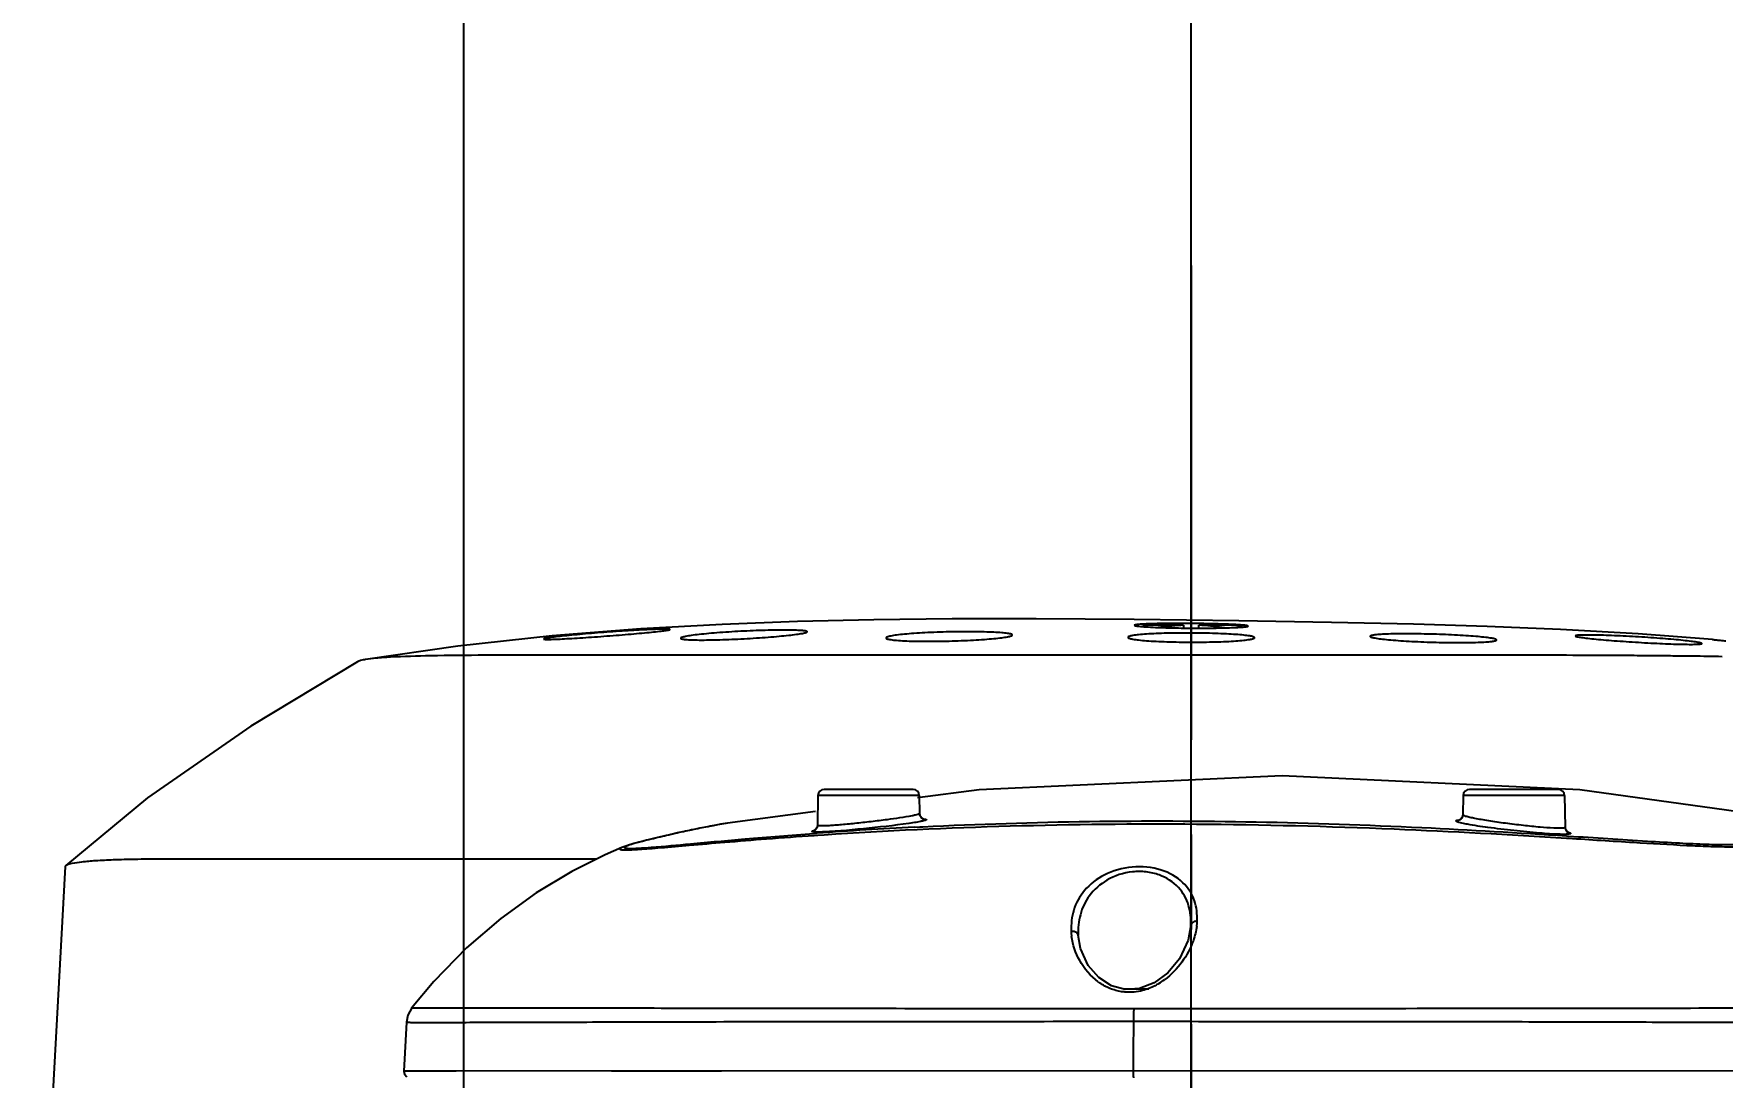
# Model space of a CAD drawing. Header units: millimetres. Extents: x 5828 to 6704, y 123 to 421.
# Drawn here: x 6416.1 to 6422.78, y 213.92 to 218.05 of the extents above; entities that cross this region are included whole.
import ezdxf
from ezdxf import colors
from ezdxf.entities.mleader import LeaderData, LeaderLine
from ezdxf.math import Vec2, Vec3

# ---------------------------------------------------------------- set-up
doc = ezdxf.new("R2010")
doc.units = ezdxf.units.MM
doc.linetypes.add('CENTER', pattern=[0.6, 0.375, -0.075, 0.075, -0.075])
for name, color, linetype in [('中心线', 7, 'Continuous'), ('外形图', 7, 'Continuous'), ('多重引线', 7, 'Continuous'), ('尺寸标注', 7, 'Continuous')]:
    doc.layers.add(name, color=color, linetype=linetype)
doc.styles.add('微软雅黑', font='msyh.ttc', dxfattribs={"height": 1.5})
doc.dimstyles.new('尺寸标注_1_20比例', dxfattribs={"dimtxt": 1.5, "dimasz": 1.25, "dimexe": 0.5, "dimexo": 0.4, "dimgap": 0.5, "dimtad": 1, "dimdec": 1, "dimlfac": 20, "dimdsep": 46, "dimtxsty": '微软雅黑', "dimcen": 0.09, "dimadec": 0, "dimazin": 0, "dimtp": 0.01, "dimtm": 0.01, "dimtfac": 1, "dimtdec": 1, "dimtofl": 0, "dimtmove": 0, "dimatfit": 3, "dimfxl": 1, "dimtolj": 1, "dimarcsym": 0})

# ---------------------------------------------------------------- blocks, each defined once
blk = doc.blocks.new('*D1113')
at = {"layer": 'Defpoints', "color": 0}
for p in [(6420.6767, 219.4485), (6417.8017, 209.8115), (6420.6767, 208.845)]:
    blk.add_point(p, dxfattribs=at)
at = {"layer": '尺寸标注', "color": 0, "lineweight": -2}
for p, q in [((6417.8017, 210.2115), (6417.8017, 219.9485)), ((6420.6767, 209.245), (6420.6767, 219.9485)), ((6416.5517, 219.4485), (6410.0369, 219.4485)), ((6421.9267, 219.4485), (6423.1767, 219.4485))]:
    blk.add_line(p, q, dxfattribs=at)
at = {"layer": '尺寸标注', "color": 0}
for points in [[(6416.5517, 219.2402), (6416.5517, 219.6568), (6417.8017, 219.4485)], [(6421.9267, 219.6568), (6421.9267, 219.2402), (6420.6767, 219.4485)]]:
    blk.add_solid(points, dxfattribs=at)
at = {"layer": '尺寸标注', "color": 0, "insert": (6412.3647, 220.7116), "char_height": 1.5, "attachment_point": 5, "style": '微软雅黑'}
blk.add_mtext('\\A1;57.5', dxfattribs=at)
blk = doc.blocks.new('*D1114')
at = {"layer": 'Defpoints', "color": 0}
for p in [(6417.8017, 209.8115), (6417.8017, 208.5615), (6436.6014, 208.5615)]:
    blk.add_point(p, dxfattribs=at)
at = {"layer": '尺寸标注', "color": 0, "lineweight": -2}
for p, q in [((6436.6014, 211.0615), (6436.6014, 215.7247)), ((6418.2017, 209.8115), (6437.1014, 209.8115)), ((6418.2017, 208.5615), (6437.1014, 208.5615)), ((6436.6014, 207.3115), (6436.6014, 206.0615))]:
    blk.add_line(p, q, dxfattribs=at)
at = {"layer": '尺寸标注', "color": 0}
for points in [[(6436.3931, 211.0615), (6436.8098, 211.0615), (6436.6014, 209.8115)], [(6436.8098, 207.3115), (6436.3931, 207.3115), (6436.6014, 208.5615)]]:
    blk.add_solid(points, dxfattribs=at)
at = {"layer": '尺寸标注', "color": 0, "insert": (6435.3258, 214.1904), "char_height": 1.5, "attachment_point": 5, "rotation": 90, "style": '微软雅黑'}
blk.add_mtext('\\A1;25', dxfattribs=at)

msp = doc.modelspace()

# ---------------------------------------------------------------- linework, layer by layer
at = {"layer": '中心线', "linetype": 'CENTER', "ltscale": 5}
msp.add_line((6420.6767, 217.1329), (6420.6767, 200.557), dxfattribs=at)
at = {"layer": '外形图', "color": 7, "linetype": 'Continuous'}
for p, q in [((6420.6467, 215.7115), (6420.5017, 215.7115)), ((6420.6467, 215.7108), (6420.6467, 215.6997)), ((6420.8517, 215.7115), (6420.7067, 215.7115)), ((6420.7067, 215.6993), (6420.7067, 215.7108)), ((6420.7777, 215.6998), (6420.7777, 215.7042)), ((6421.2313, 215.722), (6420.865, 215.7283)), ((6422.7364, 215.6546), (6422.4429, 215.6763)), ((6418.1778, 215.5927), (6418.1524, 215.5927)), ((6418.3654, 215.5928), (6418.2657, 215.5928)), ((6418.4657, 215.5928), (6418.3654, 215.5928)), ((6418.5528, 215.5928), (6418.4657, 215.5928)), ((6418.5782, 215.5928), (6418.5528, 215.5928)), ((6419.0964, 215.5925), (6418.5782, 215.5928)), ((6419.1208, 215.5925), (6419.0962, 215.5925)), ((6419.5318, 215.5924), (6419.5066, 215.5924)), ((6419.5348, 215.5924), (6419.5318, 215.5924)), ((6419.5874, 215.5924), (6419.5341, 215.5924)), ((6419.5911, 215.5924), (6419.5874, 215.5924)), ((6419.6082, 215.5924), (6419.5911, 215.5924)), ((6419.6378, 215.5924), (6419.6082, 215.5924)), ((6419.7491, 215.5924), (6419.6378, 215.5924)), ((6419.8313, 215.5924), (6419.7491, 215.5924)), ((6419.8525, 215.5924), (6419.8313, 215.5924)), ((6419.8567, 215.5924), (6419.8526, 215.5924)), ((6419.9048, 215.5924), (6419.8567, 215.5924)), ((6419.9075, 215.5924), (6419.9048, 215.5924)), ((6419.932, 215.5924), (6419.9071, 215.5924)), ((6420.6616, 215.5927), (6420.4641, 215.5926)), ((6420.6731, 215.5927), (6420.6616, 215.5927)), ((6420.6767, 215.5927), (6420.6731, 215.5927)), ((6420.7485, 215.5927), (6420.6767, 215.5927)), ((6420.7684, 215.5928), (6420.7485, 215.5927)), ((6420.7778, 215.5928), (6420.7684, 215.5928)), ((6420.7834, 215.5928), (6420.7777, 215.5928)), ((6420.8284, 215.5928), (6420.7835, 215.5928)), ((6420.8518, 215.5928), (6420.8284, 215.5928)), ((6420.8644, 215.5928), (6420.8518, 215.5928)), ((6420.8789, 215.5928), (6420.8644, 215.5928)), ((6420.8893, 215.5928), (6420.8789, 215.5928)), ((6421.4463, 215.5928), (6421.4214, 215.5928)), ((6421.5182, 215.5927), (6421.4463, 215.5928)), ((6421.5763, 215.5927), (6421.5182, 215.5927)), ((6421.6342, 215.5927), (6421.5763, 215.5927)), ((6421.6918, 215.5926), (6421.6342, 215.5927)), ((6421.749, 215.5925), (6421.6918, 215.5926)), ((6421.7589, 215.5925), (6421.749, 215.5925)), ((6421.8216, 215.5925), (6421.7589, 215.5925)), ((6421.8468, 215.5924), (6421.8216, 215.5925)), ((6422.257, 215.5913), (6422.2325, 215.5914)), ((6422.2621, 215.5913), (6422.2569, 215.5913)), ((6422.3541, 215.5908), (6422.339, 215.5909)), ((6422.3741, 215.5907), (6422.3541, 215.5908)), ((6422.494, 215.5898), (6422.4602, 215.5901)), ((6422.5165, 215.5896), (6422.494, 215.5898)), ((6422.5521, 215.5892), (6422.5165, 215.5896)), ((6422.6333, 215.5883), (6422.6265, 215.5883)), ((6422.6584, 215.588), (6422.6333, 215.5883)), ((6419.2013, 215.0369), (6419.1992, 214.9194)), ((6419.6021, 215.0369), (6419.2013, 215.0369)), ((6419.5771, 215.0615), (6419.2263, 215.0615)), ((6419.839, 215.0604), (6419.5952, 215.028)), ((6419.6021, 215.0369), (6419.6034, 214.9665)), ((6421.7513, 215.0369), (6421.75, 214.9614)), ((6422.1521, 215.0369), (6421.7513, 215.0369)), ((6422.1271, 215.0615), (6421.7763, 215.0615)), ((6422.1521, 215.0369), (6422.1543, 214.912)), ((6423.3987, 214.8943), (6422.2122, 215.0599)), ((6419.1919, 214.9745), (6418.8443, 214.9284)), ((6419.1849, 214.8873), (6419.1987, 214.8883)), ((6419.1865, 214.8798), (6419.2005, 214.8807)), ((6419.2005, 214.8807), (6419.2264, 214.8825)), ((6419.5819, 214.9122), (6419.6045, 214.9133)), ((6419.6045, 214.9133), (6419.6158, 214.9139)), ((6422.16, 214.8778), (6422.1678, 214.8772)), ((6418.426, 214.8318), (6418.4259, 214.8317)), ((6422.1598, 214.869), (6422.1676, 214.8686)), ((6416.2266, 214.7562), (6416.2291, 214.7605)), ((6420.23, 214.4854), (6420.23, 214.4852)), ((6420.4158, 214.2704), (6420.3613, 214.2851)), ((6420.5096, 214.2715), (6420.4119, 214.2715)), ((6420.4721, 214.2739), (6420.4158, 214.2704)), ((6417.5953, 214.1966), (6417.5953, 214.1966)), ((6417.5961, 214.1973), (6417.5959, 214.1973)), ((6420.3762, 214.1447), (6420.414, 214.1447)), ((6420.414, 214.1447), (6420.4482, 214.1447)), ((6420.4482, 214.1447), (6420.4891, 214.1447)), ((6420.4891, 214.1447), (6420.5265, 214.1447)), ((6417.5749, 214.1415), (6417.5645, 213.9481)), ((6417.771, 213.9481), (6417.5638, 213.9481)), ((6424.2196, 213.9483), (6417.5645, 213.9481)), ((6418.8202, 213.9481), (6418.3849, 213.9481))]:
    msp.add_line(p, q, dxfattribs=at)
for points in [[(6418.8231, 215.7138), (6418.5016, 215.696), (6418.1504, 215.6685)], [(6420.865, 215.7283), (6420.4506, 215.7335), (6420.0643, 215.7361), (6419.7324, 215.7356), (6419.4229, 215.732), (6419.1212, 215.7249), (6418.8231, 215.7138)], [(6422.4429, 215.6763), (6422.1357, 215.6934), (6421.8457, 215.7055), (6421.5554, 215.7145), (6421.2313, 215.722)], [(6418.1504, 215.6685), (6417.7785, 215.6281), (6417.4137, 215.5751)], [(6417.3813, 215.5662), (6416.9606, 215.3121), (6416.551, 215.0277), (6416.2291, 214.7605)], [(6422.2122, 215.0599), (6421.0365, 215.115), (6419.839, 215.0604)], [(6419.6161, 214.9447), (6419.6192, 214.9444), (6419.6187, 214.9445), (6419.6125, 214.9479), (6419.6047, 214.959), (6419.6034, 214.9665)], [(6421.75, 214.9614), (6421.7485, 214.9537), (6421.7409, 214.9431), (6421.7359, 214.9402)], [(6418.8444, 214.9284), (6418.8166, 214.9235), (6418.7867, 214.918), (6418.7572, 214.9123), (6418.7283, 214.9066), (6418.7, 214.9008), (6418.6727, 214.895), (6418.6464, 214.8892), (6418.621, 214.8834), (6418.596, 214.8777), (6418.5457, 214.8656)], [(6419.1992, 214.9194), (6419.1972, 214.91), (6419.1906, 214.9013), (6419.1874, 214.8992)], [(6422.1614, 214.8945), (6422.1643, 214.8933), (6422.1625, 214.8946), (6422.1566, 214.9022), (6422.1543, 214.912)], [(6418.4259, 214.8317), (6418.3607, 214.8031), (6418.2283, 214.7366), (6418.0878, 214.652), (6417.9478, 214.5512), (6417.8126, 214.4351), (6417.6833, 214.3024), (6417.5956, 214.1967)], [(6418.5457, 214.8656), (6418.5203, 214.8594), (6418.4957, 214.8532), (6418.4734, 214.8472), (6418.4542, 214.8417), (6418.4378, 214.8363), (6418.4259, 214.8317)], [(6416.2266, 214.7562), (6416.1395, 213.163), (6416.1354, 212.9115)], [(6420.3613, 214.2851), (6420.311, 214.3178), (6420.2697, 214.3657), (6420.2392, 214.4319), (6420.23, 214.4854)], [(6420.6754, 214.5241), (6420.6647, 214.4654), (6420.6297, 214.3917), (6420.5838, 214.3364)], [(6420.5838, 214.3364), (6420.5303, 214.2965), (6420.4721, 214.2739)], [(6417.5959, 214.1973), (6417.5805, 214.1688), (6417.5751, 214.1415)], [(6417.5646, 213.9481), (6417.5669, 213.936), (6417.5761, 213.9254)]]:
    msp.add_lwpolyline(points, dxfattribs=at)
for centre, radius, start, end in [((6420.5349, 215.4833), 0.229, 100.9008, 103.6046), ((6420.5532, 214.4272), 1.2895, 92.32201, 92.47392), ((6420.6745, 219.1546), 3.455, 267.85577, 268.88701), ((6420.6232, 211.3207), 4.3969, 90.16811, 90.97457), ((6420.5093, 215.4561), 0.2569, 76.47494, 77.20136), ((6420.5091, 215.4564), 0.2567, 74.96962, 76.41896), ((6420.7004, 214.7759), 0.9366, 96.14988, 97.64954), ((6420.6821, 214.953), 0.7587, 92.66977, 96.20772), ((6420.7016, 220.3579), 4.6587, 268.8416, 269.31932), ((6420.6281, 210.0388), 5.6788, 89.81596, 90.17997), ((6420.707, 220.7819), 5.0828, 269.31472, 270.00095), ((6420.6271, 209.6378), 6.0799, 89.24571, 89.81836), ((6420.6714, 214.9536), 0.7581, 83.79373, 87.33302), ((6420.6297, 209.8012), 5.9165, 88.87908, 89.24967), ((6420.7075, 220.5267), 4.8275, 269.99536, 270.4445), ((6420.7143, 219.7076), 4.0084, 270.43772, 271.32096), ((6420.667, 211.5252), 4.192, 88.09341, 88.92869), ((6420.6528, 214.7743), 0.9382, 82.34913, 83.84746), ((6420.8443, 215.4563), 0.2567, 102.83801, 105.01379), ((6420.7739, 214.2469), 1.4682, 86.77246, 86.93128), ((6420.7969, 216.899), 1.1985, 272.66942, 272.84938), ((6421.7341, 95.7995), 119.7929, 89.76161, 89.946079), ((6422.1822, 178.767), 36.8241, 89.30611, 89.42441), ((6422.3001, 187.8865), 27.7039, 89.01712, 89.25908), ((6419.2263, 215.0365), 0.025, 90, 179), ((6419.5771, 215.0365), 0.025, 1, 90), ((6421.7763, 215.0365), 0.025, 90, 179), ((6422.1271, 215.0365), 0.025, 1, 90), ((6419.6284, 214.967), 0.0251, 205.56686, 224.05171), ((6419.1742, 214.9199), 0.0251, 302.28187, 333.91505), ((6420.5477, 196.2873), 18.6499, 92.96826, 94.14795), ((6422.114, 214.7384), 0.1636, 72.6318, 73.64878), ((6422.1793, 214.9125), 0.025, 228.09829, 235.8369), ((6420.4614, 214.5152), 0.2598, 183.06519, 187.75636), ((6420.4459, 214.5546), 0.2551, 352.15221, 356.84631), ((6420.4464, 214.4878), 0.2322, 233.62887, 235.70977), ((6420.4012, 214.5381), 0.2852, 301.14757, 306.8107)]:
    msp.add_arc(centre, radius, start, end, dxfattribs=at)
for points, knots in [([(6418.617, 215.6939), (6418.617, 215.6943), (6418.6146, 215.6946), (6418.6117, 215.695), (6418.6054, 215.6952), (6418.5973, 215.6953), (6418.5867, 215.6952), (6418.5686, 215.6948), (6418.5414, 215.6938), (6418.5039, 215.692), (6418.4612, 215.6896), (6418.4149, 215.6866), (6418.3668, 215.6832), (6418.3187, 215.6794), (6418.2724, 215.6755), (6418.2298, 215.6715), (6418.1925, 215.6677), (6418.1653, 215.6646), (6418.1473, 215.6622), (6418.1367, 215.6607), (6418.1286, 215.6593), (6418.1224, 215.6582), (6418.1193, 215.6573), (6418.117, 215.6567), (6418.117, 215.6562)], [0, 0, 0, 0, 0.002678, 0.009891, 0.021788, 0.038277, 0.059199, 0.084375, 0.146442, 0.222088, 0.308375, 0.401976, 0.499292, 0.596592, 0.690175, 0.776471, 0.852207, 0.914484, 0.939807, 0.96091, 0.977601, 0.989694, 0.997109, 1, 1, 1, 1]), ([(6418.117, 215.6562), (6418.117, 215.6558), (6418.1193, 215.6552), (6418.1224, 215.6548), (6418.1287, 215.6547), (6418.141, 215.6546), (6418.162, 215.6552), (6418.1927, 215.6566), (6418.2302, 215.6587), (6418.2729, 215.6613), (6418.3192, 215.6645), (6418.3673, 215.6681), (6418.4154, 215.6718), (6418.4616, 215.6757), (6418.5042, 215.6795), (6418.5416, 215.6831), (6418.5687, 215.686), (6418.5868, 215.6881), (6418.5973, 215.6895), (6418.6054, 215.6908), (6418.6117, 215.6918), (6418.6148, 215.6927), (6418.617, 215.6934), (6418.617, 215.6939)], [0, 0, 0, 0, 0.002867, 0.010126, 0.022031, 0.03853, 0.084661, 0.146766, 0.222429, 0.308715, 0.402291, 0.499565, 0.596819, 0.690352, 0.776604, 0.852282, 0.91449, 0.939775, 0.960843, 0.977495, 0.989571, 0.997018, 1, 1, 1, 1]), ([(6419.1589, 215.6847), (6419.1589, 215.6853), (6419.157, 215.6866), (6419.1509, 215.6881), (6419.1369, 215.6898), (6419.1142, 215.6909), (6419.0834, 215.6915), (6419.0459, 215.6914), (6419.0032, 215.6907), (6418.9568, 215.6893), (6418.893, 215.6866), (6418.8304, 215.6828), (6418.7716, 215.678), (6418.7342, 215.6743), (6418.7035, 215.6705), (6418.6809, 215.6669), (6418.6669, 215.6637), (6418.6608, 215.6614), (6418.6589, 215.6598), (6418.6589, 215.6592)], [0, 0, 0, 0, 0.003599, 0.011157, 0.039686, 0.085651, 0.147453, 0.222771, 0.30872, 0.401994, 0.498996, 0.689211, 0.775176, 0.850614, 0.912684, 0.95906, 0.988157, 0.996047, 1, 1, 1, 1]), ([(6418.6589, 215.6592), (6418.6589, 215.6585), (6418.6608, 215.6571), (6418.667, 215.6555), (6418.681, 215.6538), (6418.7037, 215.6526), (6418.7345, 215.6521), (6418.772, 215.6523), (6418.831, 215.6537), (6418.8936, 215.6564), (6418.9574, 215.6602), (6419.0037, 215.6634), (6419.0463, 215.667), (6419.0836, 215.6706), (6419.1143, 215.6742), (6419.1351, 215.6774), (6419.1474, 215.6799), (6419.1535, 215.6815), (6419.1571, 215.6827), (6419.1589, 215.6841), (6419.1589, 215.6847)], [0, 0, 0, 0, 0.003742, 0.011336, 0.0399, 0.085899, 0.147759, 0.223118, 0.30911, 0.499413, 0.596401, 0.68966, 0.775654, 0.851102, 0.913188, 0.959544, 0.976291, 0.988531, 0.99628, 1, 1, 1, 1]), ([(6419.97, 215.6721), (6419.97, 215.6728), (6419.9683, 215.6745), (6419.962, 215.6766), (6419.9481, 215.6791), (6419.9253, 215.6812), (6419.8946, 215.6831), (6419.8572, 215.6843), (6419.7981, 215.6852), (6419.7199, 215.6846), (6419.6416, 215.6819), (6419.5827, 215.6784), (6419.5453, 215.6754), (6419.5146, 215.6721), (6419.4918, 215.6687), (6419.478, 215.6654), (6419.4717, 215.6628), (6419.47, 215.661), (6419.47, 215.6603)], [0, 0, 0, 0, 0.004107, 0.011926, 0.04069, 0.086706, 0.148447, 0.223623, 0.309389, 0.499285, 0.689182, 0.774986, 0.850248, 0.912155, 0.958418, 0.987548, 0.995609, 1, 1, 1, 1]), ([(6420.9267, 215.6611), (6420.9267, 215.6618), (6420.925, 215.6635), (6420.9188, 215.6661), (6420.9048, 215.669), (6420.8821, 215.6717), (6420.8513, 215.6743), (6420.814, 215.6765), (6420.755, 215.6789), (6420.6767, 215.6802), (6420.5984, 215.6796), (6420.5395, 215.6777), (6420.5021, 215.6757), (6420.4713, 215.6733), (6420.4486, 215.6706), (6420.4347, 215.6677), (6420.4284, 215.6652), (6420.4267, 215.6635), (6420.4267, 215.6628)], [0, 0, 0, 0, 0.004273, 0.01226, 0.041231, 0.087359, 0.149185, 0.224402, 0.310177, 0.500036, 0.6899, 0.775666, 0.850861, 0.912655, 0.958763, 0.987708, 0.995683, 1, 1, 1, 1]), ([(6420.4636, 215.7133), (6420.4607, 215.7129), (6420.4567, 215.7124), (6420.453, 215.7114), (6420.4517, 215.7107), (6420.4517, 215.7103)], [0, 0, 0, 0, 0.723883, 0.91414, 1, 1, 1, 1]), ([(6420.4517, 215.7103), (6420.4517, 215.71), (6420.4529, 215.7093), (6420.4564, 215.7083), (6420.4601, 215.7077), (6420.4629, 215.7074)], [0, 0, 0, 0, 0.087183, 0.27759, 1, 1, 1, 1]), ([(6420.4629, 215.7074), (6420.465, 215.7071), (6420.4758, 215.7058), (6420.4867, 215.705), (6420.4955, 215.7044)], [0, 0, 0, 0, 0.191871, 1, 1, 1, 1]), ([(6420.4975, 215.7155), (6420.4941, 215.7154), (6420.4828, 215.7148), (6420.4715, 215.7141), (6420.4636, 215.7133)], [0, 0, 0, 0, 0.305738, 1, 1, 1, 1]), ([(6420.4955, 215.7044), (6420.4991, 215.7042), (6420.5157, 215.7032), (6420.5323, 215.7024), (6420.5452, 215.7019)], [0, 0, 0, 0, 0.220387, 1, 1, 1, 1]), ([(6420.5484, 215.717), (6420.5441, 215.7169), (6420.5283, 215.7166), (6420.5124, 215.7161), (6420.501, 215.7157)], [0, 0, 0, 0, 0.274659, 1, 1, 1, 1]), ([(6420.8525, 215.7129), (6420.8491, 215.7131), (6420.8337, 215.7139), (6420.8184, 215.7145), (6420.8065, 215.7149)], [0, 0, 0, 0, 0.224575, 1, 1, 1, 1]), ([(6420.8067, 215.7003), (6420.8109, 215.7004), (6420.8263, 215.7008), (6420.8416, 215.7013), (6420.8527, 215.7018)], [0, 0, 0, 0, 0.274325, 1, 1, 1, 1]), ([(6420.8565, 215.702), (6420.8588, 215.7021), (6420.867, 215.7026), (6420.8752, 215.7031), (6420.8811, 215.7036)], [0, 0, 0, 0, 0.28302, 1, 1, 1, 1]), ([(6420.8816, 215.711), (6420.8798, 215.7111), (6420.8715, 215.7118), (6420.8631, 215.7124), (6420.8566, 215.7127)], [0, 0, 0, 0, 0.215371, 1, 1, 1, 1]), ([(6420.8811, 215.7036), (6420.8819, 215.7036), (6420.8848, 215.7039), (6420.8878, 215.7042), (6420.8899, 215.7044)], [0, 0, 0, 0, 0.274682, 1, 1, 1, 1]), ([(6420.89, 215.7101), (6420.8894, 215.7102), (6420.8866, 215.7105), (6420.8838, 215.7108), (6420.8816, 215.711)], [0, 0, 0, 0, 0.22579, 1, 1, 1, 1]), ([(6420.8899, 215.7044), (6420.8929, 215.7047), (6420.8968, 215.7052), (6420.9004, 215.7061), (6420.9017, 215.7067), (6420.9017, 215.7071)], [0, 0, 0, 0, 0.726825, 0.916537, 1, 1, 1, 1]), ([(6420.9017, 215.7071), (6420.9017, 215.7074), (6420.9005, 215.7081), (6420.8969, 215.7091), (6420.893, 215.7097), (6420.89, 215.7101)], [0, 0, 0, 0, 0.085141, 0.275737, 1, 1, 1, 1]), ([(6419.47, 215.6603), (6419.47, 215.6596), (6419.4717, 215.6579), (6419.478, 215.6556), (6419.4919, 215.6529), (6419.5147, 215.6506), (6419.5454, 215.6487), (6419.5829, 215.6474), (6419.6419, 215.6467), (6419.7202, 215.6477), (6419.7984, 215.6508), (6419.8573, 215.6545), (6419.8947, 215.6576), (6419.9254, 215.6609), (6419.9481, 215.6643), (6419.962, 215.6674), (6419.9683, 215.6698), (6419.97, 215.6714), (6419.97, 215.6721)], [0, 0, 0, 0, 0.004267, 0.012147, 0.040974, 0.087036, 0.148813, 0.224012, 0.309816, 0.499749, 0.689643, 0.775452, 0.850707, 0.912615, 0.958874, 0.987903, 0.995832, 1, 1, 1, 1]), ([(6420.4267, 215.6628), (6420.4267, 215.6621), (6420.4284, 215.6604), (6420.4347, 215.658), (6420.4486, 215.655), (6420.4713, 215.652), (6420.502, 215.6492), (6420.5394, 215.6469), (6420.5984, 215.6445), (6420.6767, 215.6433), (6420.7549, 215.6442), (6420.8139, 215.6463), (6420.8513, 215.6484), (6420.8821, 215.651), (6420.9048, 215.6538), (6420.9187, 215.6566), (6420.925, 215.6588), (6420.9267, 215.6604), (6420.9267, 215.6611)], [0, 0, 0, 0, 0.004264, 0.012191, 0.041148, 0.087325, 0.149172, 0.224398, 0.310202, 0.500131, 0.690068, 0.775883, 0.85112, 0.912974, 0.959147, 0.988025, 0.995864, 1, 1, 1, 1]), ([(6421.8834, 215.6524), (6421.8834, 215.653), (6421.8816, 215.6546), (6421.8755, 215.6568), (6421.8615, 215.6598), (6421.8388, 215.6628), (6421.8081, 215.666), (6421.7707, 215.6689), (6421.7118, 215.6724), (6421.6336, 215.6755), (6421.5553, 215.6768), (6421.4963, 215.6767), (6421.4589, 215.6759), (6421.4281, 215.6746), (6421.4054, 215.6729), (6421.3914, 215.6707), (6421.3852, 215.6688), (6421.3834, 215.6673), (6421.3834, 215.6666)], [0, 0, 0, 0, 0.00398, 0.011842, 0.040819, 0.087078, 0.149051, 0.224416, 0.310361, 0.500543, 0.690696, 0.776585, 0.85186, 0.913676, 0.959701, 0.988391, 0.99612, 1, 1, 1, 1]), ([(6421.3834, 215.6666), (6421.3834, 215.666), (6421.3852, 215.6645), (6421.3914, 215.6624), (6421.4054, 215.6595), (6421.428, 215.6563), (6421.4587, 215.653), (6421.4961, 215.65), (6421.5387, 215.6473), (6421.585, 215.6451), (6421.6488, 215.6428), (6421.7115, 215.6417), (6421.7705, 215.642), (6421.8079, 215.6429), (6421.8387, 215.6444), (6421.8614, 215.6462), (6421.8754, 215.6484), (6421.8816, 215.6503), (6421.8834, 215.6517), (6421.8834, 215.6524)], [0, 0, 0, 0, 0.0039, 0.011693, 0.040633, 0.086912, 0.148887, 0.224239, 0.310165, 0.403387, 0.500348, 0.690587, 0.776541, 0.851864, 0.913719, 0.959783, 0.988469, 0.996153, 1, 1, 1, 1]), ([(6422.6945, 215.6383), (6422.6945, 215.6389), (6422.6924, 215.6399), (6422.6891, 215.6409), (6422.6829, 215.6423), (6422.6706, 215.6444), (6422.6497, 215.6473), (6422.6191, 215.6507), (6422.5818, 215.6543), (6422.5391, 215.6579), (6422.4929, 215.6613), (6422.4448, 215.6644), (6422.3966, 215.6671), (6422.3503, 215.6692), (6422.3075, 215.6708), (6422.2701, 215.6717), (6422.2394, 215.672), (6422.2184, 215.6717), (6422.2061, 215.671), (6422.1999, 215.6703), (6422.1966, 215.6698), (6422.1945, 215.6689), (6422.1945, 215.6684)], [0, 0, 0, 0, 0.003248, 0.010815, 0.022975, 0.039681, 0.086054, 0.148235, 0.223852, 0.31002, 0.403478, 0.500678, 0.597912, 0.69142, 0.777593, 0.853113, 0.91507, 0.96111, 0.977611, 0.989556, 0.996911, 1, 1, 1, 1]), ([(6422.1945, 215.6684), (6422.1945, 215.6678), (6422.1966, 215.6668), (6422.1999, 215.6658), (6422.206, 215.6645), (6422.2183, 215.6624), (6422.2392, 215.6596), (6422.2698, 215.6563), (6422.3072, 215.6528), (6422.3498, 215.6494), (6422.396, 215.6461), (6422.4441, 215.643), (6422.4923, 215.6403), (6422.5386, 215.6381), (6422.5814, 215.6364), (6422.6189, 215.6354), (6422.6496, 215.635), (6422.6705, 215.6352), (6422.6829, 215.6358), (6422.6891, 215.6364), (6422.6923, 215.637), (6422.6945, 215.6378), (6422.6945, 215.6383)], [0, 0, 0, 0, 0.003265, 0.010834, 0.022982, 0.039678, 0.086016, 0.148159, 0.223727, 0.309877, 0.403327, 0.500518, 0.597738, 0.691256, 0.777477, 0.853046, 0.915075, 0.961143, 0.977652, 0.989587, 0.99693, 1, 1, 1, 1]), ([(6422.7364, 215.6546), (6422.7364, 215.6543), (6422.7382, 215.6545), (6422.7402, 215.6537), (6422.7449, 215.6535), (6422.7507, 215.6527), (6422.7584, 215.6519), (6422.7717, 215.6506), (6422.7825, 215.6495), (6422.7901, 215.6487)], [0, 0, 0, 0, 0.016698, 0.065497, 0.146088, 0.258033, 0.400518, 0.572518, 1, 1, 1, 1]), ([(6417.4137, 215.5751), (6417.407, 215.574), (6417.396, 215.5719), (6417.3852, 215.5684), (6417.3813, 215.5662)], [0, 0, 0, 0, 0.606189, 1, 1, 1, 1]), ([(6418.1524, 215.5927), (6418.0633, 215.5926), (6417.9027, 215.5924), (6417.6893, 215.5904), (6417.546, 215.5867), (6417.4604, 215.581), (6417.4275, 215.5774), (6417.4137, 215.5751)], [0, 0, 0, 0, 0.361303, 0.651804, 0.866128, 0.943189, 1, 1, 1, 1]), ([(6418.2657, 215.5928), (6418.2582, 215.5928), (6418.2289, 215.5928), (6418.1996, 215.5928), (6418.1778, 215.5927)], [0, 0, 0, 0, 0.254171, 1, 1, 1, 1]), ([(6419.5066, 215.5924), (6419.4738, 215.5924), (6419.3452, 215.5924), (6419.2166, 215.5925), (6419.1208, 215.5925)], [0, 0, 0, 0, 0.25529, 1, 1, 1, 1]), ([(6420.4641, 215.5926), (6420.4194, 215.5926), (6420.242, 215.5925), (6420.0646, 215.5924), (6419.932, 215.5924)], [0, 0, 0, 0, 0.25208, 1, 1, 1, 1]), ([(6421.4214, 215.5928), (6421.3775, 215.5928), (6421.2002, 215.5929), (6421.0228, 215.5928), (6420.8893, 215.5928)], [0, 0, 0, 0, 0.247587, 1, 1, 1, 1]), ([(6419.5732, 214.957), (6419.5406, 214.9505), (6419.4865, 214.9431), (6419.4108, 214.9336), (6419.3484, 214.9268), (6419.2986, 214.922), (6419.2633, 214.9191), (6419.2415, 214.9177), (6419.2244, 214.9169), (6419.2109, 214.9169), (6419.2042, 214.9173), (6419.1992, 214.9184), (6419.1992, 214.9194)], [0, 0, 0, 0, 0.264662, 0.434604, 0.607099, 0.764392, 0.832114, 0.890093, 0.936793, 0.971004, 0.991958, 1, 1, 1, 1]), ([(6419.6034, 214.9665), (6419.6034, 214.9656), (6419.6001, 214.9638), (6419.5948, 214.962), (6419.585, 214.9595), (6419.5776, 214.9579), (6419.5732, 214.957)], [0, 0, 0, 0, 0.083879, 0.276911, 0.583752, 1, 1, 1, 1]), ([(6419.6191, 214.9448), (6419.622, 214.9446), (6419.625, 214.9443), (6419.6305, 214.9431), (6419.6305, 214.942)], [0, 0, 0, 0, 0.720466, 1, 1, 1, 1]), ([(6421.75, 214.9614), (6421.7499, 214.9551), (6421.7442, 214.9413), (6421.7297, 214.9364), (6421.7227, 214.937)], [0, 0, 0, 0, 0.474153, 1, 1, 1, 1]), ([(6422.1435, 214.9085), (6422.1321, 214.9075), (6422.1027, 214.9085), (6422.0513, 214.9121), (6421.9878, 214.9187), (6421.92, 214.9271), (6421.8646, 214.935), (6421.8244, 214.9416), (6421.7994, 214.9462), (6421.7793, 214.9504), (6421.7637, 214.9543), (6421.7553, 214.9572), (6421.7499, 214.96), (6421.75, 214.9614)], [0, 0, 0, 0, 0.086062, 0.220835, 0.387661, 0.566039, 0.73445, 0.808517, 0.872774, 0.925289, 0.964474, 0.989292, 1, 1, 1, 1]), ([(6418.4258, 214.8317), (6418.4242, 214.831), (6418.4216, 214.8298), (6418.4188, 214.8282), (6418.4171, 214.826), (6418.419, 214.8242), (6418.4221, 214.8236), (6418.427, 214.8228), (6418.4338, 214.8225), (6418.4468, 214.8223), (6418.4678, 214.8231), (6418.4986, 214.8249), (6418.537, 214.8277), (6418.6026, 214.8331), (6418.702, 214.8417), (6418.8412, 214.8536), (6419.0057, 214.8669), (6419.1237, 214.8755), (6419.1865, 214.8798)], [0, 0, 0, 0, 0.00658, 0.010859, 0.01318, 0.015314, 0.019305, 0.025602, 0.03431, 0.045471, 0.07518, 0.11474, 0.163999, 0.222664, 0.367195, 0.5466, 0.758505, 1, 1, 1, 1]), ([(6418.8444, 214.9284), (6418.8239, 214.9248), (6418.7819, 214.9172), (6418.7182, 214.9047), (6418.6527, 214.8907), (6418.5851, 214.8751), (6418.5193, 214.859), (6418.4714, 214.8471), (6418.445, 214.8377), (6418.4387, 214.8344), (6418.4361, 214.832), (6418.4382, 214.8296), (6418.442, 214.8292), (6418.448, 214.8283), (6418.4529, 214.8283), (6418.4557, 214.8282)], [0, 0, 0, 0, 0.141703, 0.290884, 0.442772, 0.597653, 0.76473, 0.90257, 0.939153, 0.94923, 0.954546, 0.958706, 0.96706, 0.980741, 1, 1, 1, 1]), ([(6418.4557, 214.8282), (6418.4673, 214.8281), (6418.4964, 214.8295), (6418.5769, 214.8353), (6418.7178, 214.8484), (6418.9317, 214.8676), (6419.0943, 214.8807), (6419.1849, 214.8873)], [0, 0, 0, 0, 0.047606, 0.119253, 0.331067, 0.627864, 1, 1, 1, 1]), ([(6419.1773, 214.895), (6419.1773, 214.8962), (6419.1825, 214.898), (6419.1856, 214.8992), (6419.1884, 214.8999)], [0, 0, 0, 0, 0.288332, 1, 1, 1, 1]), ([(6419.224, 214.8934), (6419.2173, 214.8931), (6419.206, 214.8926), (6419.1905, 214.8925), (6419.1831, 214.8931), (6419.1773, 214.8939), (6419.1773, 214.895)], [0, 0, 0, 0, 0.425836, 0.737902, 0.928641, 1, 1, 1, 1]), ([(6419.5834, 214.9304), (6419.5239, 214.9208), (6419.4041, 214.9081), (6419.2842, 214.8963), (6419.224, 214.8934)], [0, 0, 0, 0, 0.500073, 1, 1, 1, 1]), ([(6419.2264, 214.8825), (6419.716, 214.9149), (6420.4677, 214.9353), (6421.4459, 214.9101), (6421.9329, 214.8832), (6422.1598, 214.869)], [0, 0, 0, 0, 0.50149, 0.767651, 1, 1, 1, 1]), ([(6419.6113, 214.9354), (6419.6093, 214.935), (6419.6, 214.9331), (6419.5907, 214.9316), (6419.5834, 214.9304)], [0, 0, 0, 0, 0.212274, 1, 1, 1, 1]), ([(6419.6305, 214.942), (6419.6305, 214.9414), (6419.6285, 214.9401), (6419.6225, 214.9379), (6419.6161, 214.9364), (6419.6113, 214.9354)], [0, 0, 0, 0, 0.088806, 0.281026, 1, 1, 1, 1]), ([(6419.6158, 214.9139), (6420.0546, 214.9357), (6420.7131, 214.9444), (6421.5612, 214.9146), (6421.9696, 214.8901), (6422.16, 214.8778)], [0, 0, 0, 0, 0.517806, 0.775206, 1, 1, 1, 1]), ([(6421.7227, 214.937), (6421.7228, 214.9384), (6421.7292, 214.9401), (6421.733, 214.9405), (6421.7365, 214.9408)], [0, 0, 0, 0, 0.286014, 1, 1, 1, 1]), ([(6421.7348, 214.931), (6421.7317, 214.9319), (6421.7281, 214.9332), (6421.7227, 214.9356), (6421.7227, 214.937)], [0, 0, 0, 0, 0.701974, 1, 1, 1, 1]), ([(6421.7688, 214.9235), (6421.7653, 214.9242), (6421.7539, 214.9264), (6421.7426, 214.9288), (6421.7348, 214.931)], [0, 0, 0, 0, 0.303924, 1, 1, 1, 1]), ([(6422.1332, 214.8839), (6422.1066, 214.8846), (6422.046, 214.8889), (6421.9514, 214.8982), (6421.8565, 214.9097), (6421.7956, 214.9186), (6421.7688, 214.9235)], [0, 0, 0, 0, 0.21781, 0.496803, 0.777213, 1, 1, 1, 1]), ([(6422.1762, 214.8877), (6422.1762, 214.8865), (6422.1712, 214.8847), (6422.1639, 214.8841), (6422.1498, 214.8835), (6422.1393, 214.8837), (6422.1332, 214.8839)], [0, 0, 0, 0, 0.078535, 0.268876, 0.578064, 1, 1, 1, 1]), ([(6422.1543, 214.912), (6422.1543, 214.9108), (6422.1495, 214.9088), (6422.1463, 214.9087), (6422.1435, 214.9085)], [0, 0, 0, 0, 0.296199, 1, 1, 1, 1]), ([(6422.1673, 214.893), (6422.1696, 214.8922), (6422.1725, 214.8911), (6422.1762, 214.8888), (6422.1762, 214.8877)], [0, 0, 0, 0, 0.686681, 1, 1, 1, 1]), ([(6422.1676, 214.8686), (6422.2535, 214.8632), (6422.4095, 214.8532), (6422.5941, 214.8421), (6422.717, 214.8367), (6422.789, 214.8347), (6422.8471, 214.8346), (6422.8914, 214.8362), (6422.9242, 214.8407), (6422.9584, 214.8487), (6422.9985, 214.8543), (6423.0448, 214.8617), (6423.1019, 214.8705), (6423.1677, 214.8764), (6423.2572, 214.8839), (6423.3197, 214.8851), (6423.3582, 214.884)], [0, 0, 0, 0, 0.215976, 0.392528, 0.464434, 0.524841, 0.573427, 0.610204, 0.636054, 0.656549, 0.69841, 0.737575, 0.774299, 0.843345, 0.903327, 1, 1, 1, 1]), ([(6422.1678, 214.8772), (6422.2717, 214.8705), (6422.4179, 214.8605), (6422.5997, 214.8498), (6422.7058, 214.8448), (6422.7902, 214.843), (6422.8524, 214.8435), (6422.896, 214.8493), (6422.9382, 214.8597), (6422.9861, 214.8672), (6423.0571, 214.8802), (6423.1368, 214.8897), (6423.222, 214.8978), (6423.2928, 214.9008), (6423.3502, 214.9002), (6423.384, 214.8971), (6423.3987, 214.8944)], [0, 0, 0, 0, 0.252609, 0.355769, 0.441867, 0.5104, 0.560574, 0.59255, 0.617019, 0.665901, 0.710197, 0.792013, 0.860588, 0.91789, 0.963781, 1, 1, 1, 1]), ([(6416.2326, 214.7629), (6416.2393, 214.7667), (6416.2597, 214.7713), (6416.2976, 214.7766), (6416.3518, 214.7809), (6416.4214, 214.7843), (6416.5064, 214.7864), (6416.6493, 214.7879), (6416.8634, 214.7875), (6417.1611, 214.7866), (6417.5095, 214.7865), (6417.9036, 214.7866), (6418.181, 214.7867), (6418.3263, 214.7867)], [0, 0, 0, 0, 0.01097, 0.029313, 0.055191, 0.088522, 0.129139, 0.176885, 0.293099, 0.43576, 0.602977, 0.791983, 1, 1, 1, 1]), ([(6420.7007, 214.5405), (6420.7006, 214.5678), (6420.696, 214.6245), (6420.6453, 214.7017), (6420.555, 214.7516), (6420.4427, 214.7616), (6420.3342, 214.7314), (6420.2524, 214.6686), (6420.2068, 214.5875), (6420.2015, 214.5293), (6420.202, 214.5014)], [0, 0, 0, 0, 0.106763, 0.217007, 0.345851, 0.497182, 0.646863, 0.776394, 0.890517, 1, 1, 1, 1]), ([(6420.6754, 214.5239), (6420.6768, 214.5504), (6420.6716, 214.6048), (6420.6295, 214.6807), (6420.5635, 214.7226), (6420.4984, 214.7374), (6420.4268, 214.7376), (6420.3439, 214.7111), (6420.2716, 214.6472), (6420.2339, 214.568), (6420.2286, 214.5123), (6420.23, 214.4852)], [0, 0, 0, 0, 0.110126, 0.221777, 0.348563, 0.421229, 0.497473, 0.643825, 0.771685, 0.887262, 1, 1, 1, 1]), ([(6420.202, 214.5013), (6420.2076, 214.502), (6420.2194, 214.5012), (6420.2296, 214.4912), (6420.23, 214.4854)], [0, 0, 0, 0, 0.490622, 1, 1, 1, 1]), ([(6420.3087, 214.3009), (6420.2789, 214.3228), (6420.2315, 214.3785), (6420.2086, 214.4469), (6420.204, 214.4802)], [0, 0, 0, 0, 0.524507, 1, 1, 1, 1]), ([(6420.6987, 214.5197), (6420.6961, 214.5009), (6420.6759, 214.4203), (6420.6232, 214.348), (6420.5721, 214.3098)], [0, 0, 0, 0, 0.229438, 1, 1, 1, 1]), ([(6420.7007, 214.5405), (6420.695, 214.5407), (6420.6839, 214.539), (6420.6757, 214.5291), (6420.6754, 214.5239)], [0, 0, 0, 0, 0.523255, 1, 1, 1, 1]), ([(6420.5487, 214.294), (6420.5438, 214.291), (6420.5233, 214.2795), (6420.5012, 214.2708), (6420.4841, 214.2663)], [0, 0, 0, 0, 0.245225, 1, 1, 1, 1]), ([(6420.418, 214.2599), (6420.4125, 214.2602), (6420.3912, 214.2626), (6420.3702, 214.2685), (6420.3554, 214.2745)], [0, 0, 0, 0, 0.255454, 1, 1, 1, 1]), ([(6417.5748, 214.1414), (6417.5751, 214.1416), (6417.5763, 214.1413), (6417.5788, 214.1414), (6417.583, 214.141), (6417.5917, 214.1406), (6417.6067, 214.1399), (6417.6295, 214.1397), (6417.6589, 214.1396), (6417.6945, 214.1398), (6417.7365, 214.1401), (6417.8049, 214.1405), (6417.9054, 214.141), (6418.0435, 214.1414), (6418.204, 214.1417), (6418.3855, 214.1421), (6418.5864, 214.1427), (6418.8881, 214.1434), (6419.2998, 214.1438), (6419.8253, 214.1443), (6420.1893, 214.1446), (6420.3762, 214.1447)], [0, 0, 0, 0, 0.000337, 0.001246, 0.002725, 0.004777, 0.010614, 0.018782, 0.02926, 0.042012, 0.057002, 0.074213, 0.115208, 0.164664, 0.222124, 0.287083, 0.358995, 0.437264, 0.610177, 0.799882, 1, 1, 1, 1]), ([(6420.4494, 214.1942), (6420.2602, 214.1941), (6419.8912, 214.1942), (6419.3578, 214.1948), (6418.8706, 214.1955), (6418.5013, 214.196), (6418.2415, 214.1965), (6418.0774, 214.1967), (6417.936, 214.1968), (6417.8183, 214.1964), (6417.7356, 214.1961), (6417.6824, 214.1962), (6417.6524, 214.1965), (6417.629, 214.1966), (6417.612, 214.1972), (6417.6016, 214.1965), (6417.5966, 214.1971), (6417.5953, 214.1966)], [0, 0, 0, 0, 0.198874, 0.387959, 0.560637, 0.710987, 0.776128, 0.833729, 0.883409, 0.924819, 0.957444, 0.970289, 0.980778, 0.988958, 0.994885, 0.998599, 1, 1, 1, 1]), ([(6420.4494, 214.1942), (6420.4493, 214.1904), (6420.4485, 214.1739), (6420.4482, 214.1574), (6420.4482, 214.1447)], [0, 0, 0, 0, 0.230533, 1, 1, 1, 1]), ([(6423.845, 214.1962), (6423.8229, 214.1965), (6423.7889, 214.1983), (6423.735, 214.1974), (6423.6234, 214.1968), (6423.3917, 214.1973), (6423.0032, 214.1964), (6422.4831, 214.1956), (6421.6169, 214.1949), (6420.9275, 214.1936), (6420.4494, 214.1942)], [0, 0, 0, 0, 0.019519, 0.030072, 0.047612, 0.118115, 0.234771, 0.390866, 0.577641, 1, 1, 1, 1]), ([(6420.5265, 214.1447), (6420.844, 214.1444), (6421.3126, 214.1436), (6421.9221, 214.1435), (6422.3418, 214.1424), (6422.7216, 214.1411), (6423.0524, 214.1406), (6423.3262, 214.1401), (6423.4888, 214.1385), (6423.5595, 214.1384)], [0, 0, 0, 0, 0.314065, 0.463447, 0.602927, 0.729197, 0.839158, 0.930133, 1, 1, 1, 1]), ([(6420.447, 213.9481), (6420.447, 213.9448), (6420.4471, 213.9387), (6420.4472, 213.9299), (6420.4482, 213.9256), (6420.4481, 213.9215), (6420.4489, 213.9215)], [0, 0, 0, 0, 0.374434, 0.698595, 0.917891, 1, 1, 1, 1])]:
    msp.add_open_spline(points, degree=3, knots=knots, dxfattribs=at)
for points in [[(6420.5252, 215.7115), (6420.5139, 215.7115), (6420.5026, 215.7103), (6420.4916, 215.7082)], [(6420.5662, 215.7066), (6420.5528, 215.7096), (6420.5389, 215.7115), (6420.5252, 215.7115)], [(6420.8283, 215.7115), (6420.8145, 215.7115), (6420.8007, 215.7096), (6420.7872, 215.7066)], [(6420.8788, 215.7042), (6420.8624, 215.7086), (6420.8453, 215.7115), (6420.8283, 215.7115)], [(6422.339, 215.5909), (6422.3133, 215.5911), (6422.2877, 215.5912), (6422.2621, 215.5913)], [(6422.4602, 215.5901), (6422.4315, 215.5903), (6422.4028, 215.5905), (6422.3741, 215.5907)], [(6419.6034, 214.9665), (6419.6034, 214.963), (6419.6043, 214.9594), (6419.6058, 214.9562)], [(6419.6104, 214.9496), (6419.6124, 214.9475), (6419.6147, 214.9458), (6419.6173, 214.9445)], [(6419.6173, 214.9445), (6419.6213, 214.9426), (6419.626, 214.9417), (6419.6305, 214.942)], [(6419.1876, 214.8987), (6419.1845, 214.8968), (6419.1809, 214.8955), (6419.1773, 214.895)], [(6419.1992, 214.9194), (6419.1992, 214.9158), (6419.1983, 214.9121), (6419.1967, 214.9089)], [(6422.1543, 214.912), (6422.1544, 214.9083), (6422.1553, 214.9046), (6422.1569, 214.9014)], [(6422.1569, 214.9014), (6422.1583, 214.8986), (6422.1603, 214.896), (6422.1626, 214.8939)], [(6422.1628, 214.8945), (6422.1643, 214.8941), (6422.1658, 214.8936), (6422.1673, 214.893)], [(6422.1653, 214.8918), (6422.1685, 214.8896), (6422.1723, 214.8882), (6422.1762, 214.8877)], [(6416.2291, 214.7605), (6416.2302, 214.7615), (6416.2314, 214.7622), (6416.2326, 214.7629)], [(6420.3554, 214.2745), (6420.3414, 214.2802), (6420.328, 214.2875), (6420.3156, 214.296)], [(6420.4841, 214.2663), (6420.4627, 214.2608), (6420.4401, 214.2584), (6420.418, 214.2599)], [(6420.4482, 214.1447), (6420.4478, 214.0792), (6420.4474, 214.0137), (6420.447, 213.9481)]]:
    msp.add_open_spline(points, degree=3, dxfattribs=at)

# ---------------------------------------------------------------- dimensions: what is measured, and where the dimension line sits
at = {"layer": '尺寸标注'}
dim = msp.add_linear_dim(base=(6420.6767, 219.4485), p1=(6417.8017, 209.8115), p2=(6420.6767, 208.845), dimstyle='尺寸标注_1_20比例', dxfattribs=at)
dim.commit()
dim.dimension.update_dxf_attribs({"geometry": '*D1113', "text_midpoint": (6412.3647, 219.4485), "dimtype": 160})
dim = msp.add_linear_dim(base=(6436.6014, 208.5615), p1=(6417.8017, 209.8115), p2=(6417.8017, 208.5615), angle=90, dimstyle='尺寸标注_1_20比例', dxfattribs=at)
dim.commit()
dim.dimension.update_dxf_attribs({"geometry": '*D1114', "text_midpoint": (6436.6014, 214.1904), "dimtype": 160})

# ---------------------------------------------------------------- leaders
at = {"layer": '多重引线'}
ml = msp.add_multileader_mtext('Standard', dxfattribs=at)
ml.set_content('2×M4 depth8', style='微软雅黑')
ml.set_leader_properties()
ml.build(insert=Vec2(0, 0))
ml.multileader.update_dxf_attribs({"text_left_attachment_type": 5, "text_right_attachment_type": 5, "dogleg_length": 1, "arrow_head_size": 1.25})
ctx = ml.context
ctx.base_point, ctx.char_height, ctx.arrow_head_size, ctx.landing_gap_size, ctx.plane_origin = Vec3(6396.0403, 215.5674), 1.5, 1.25, 0.5, Vec3(6417.8017, 209.8115)
ctx.left_attachment, ctx.right_attachment, ctx.text_align_type = 5, 5, 2
notes = []
notes.append((ctx, [(0, (1, 1, 0), (6410.9351, 215.5674), (-1, 0), 1, [(0, [(6417.8017, 209.8115)], 0, [])])]))
ctx.mtext.insert, ctx.mtext.alignment, ctx.mtext.flow_direction = Vec3(6409.4351, 217.6455), 3, 5
for ctx, leaders in notes:
    for number, flags, end, landing, length, lines in leaders:
        leader = LeaderData()
        leader.index, (leader.has_last_leader_line, leader.has_dogleg_vector, leader.attachment_direction) = number, flags
        leader.last_leader_point, leader.dogleg_vector, leader.dogleg_length = Vec3(end), Vec3(landing), length
        for number, points, colour, breaks in lines:
            line = LeaderLine()
            line.index, line.vertices, line.color, line.breaks = number, Vec3.list(points), colors.encode_raw_color(colour), breaks
            leader.lines.append(line)
        ctx.leaders.append(leader)

doc.saveas('drawing.dxf')
